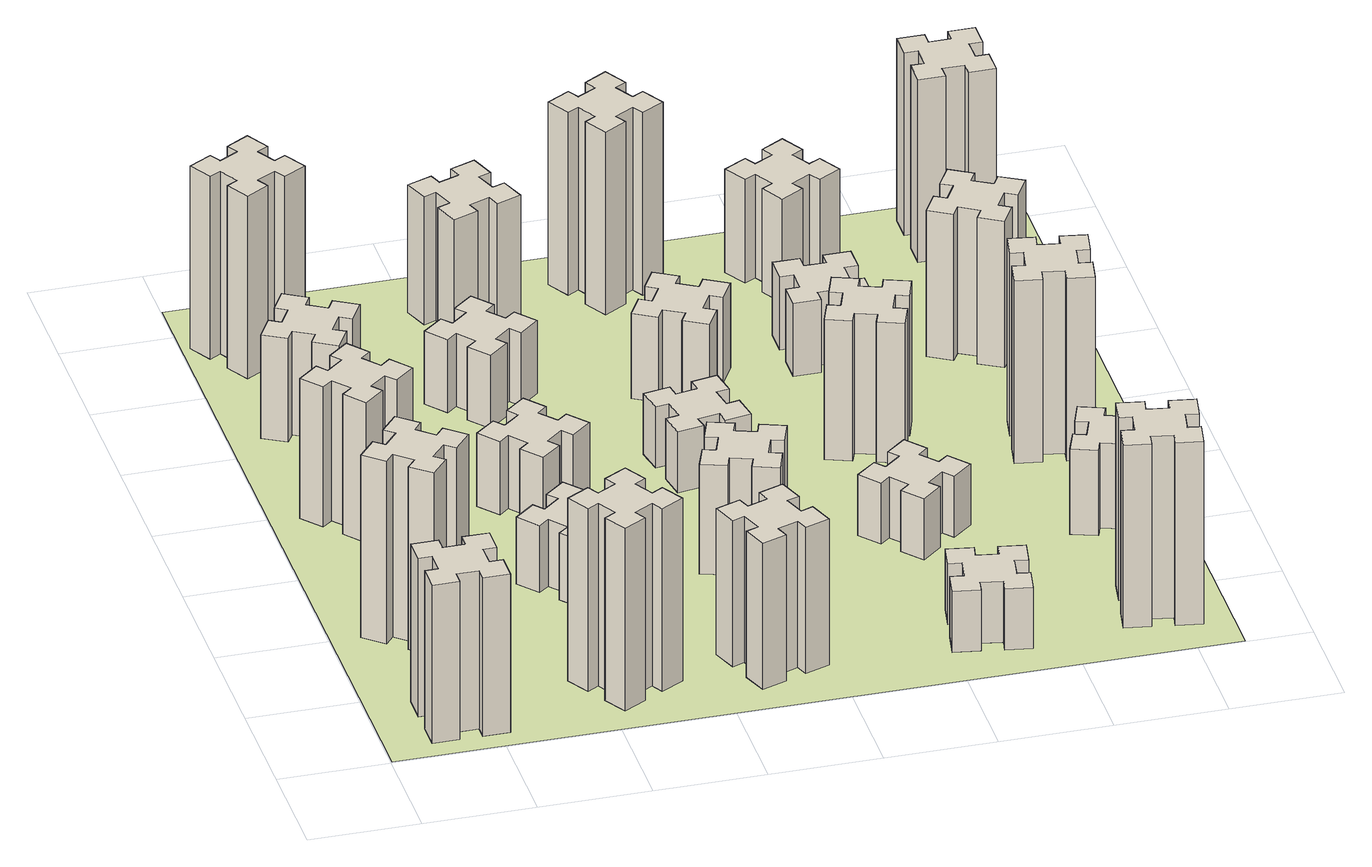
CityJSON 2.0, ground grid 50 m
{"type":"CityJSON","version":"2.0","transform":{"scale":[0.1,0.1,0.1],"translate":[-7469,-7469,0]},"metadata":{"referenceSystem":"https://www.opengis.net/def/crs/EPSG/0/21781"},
"CityObjects":{
"building1":{"type":"Building","attributes":{"class":"1000","function":"1000","usage":"1000","yearOfConstruction":2016,"roofType":"1000","measuredHeight":78,"storeysAboveGround":30,"storeysBelowGround":0},"geometry":[{"type":"Solid","lod":"1","boundaries":[[[[0,1,2,3,4,5,6,7,8,9,10,11,12,13,14,15,16,17,18,19]],[[17,16,20,21]],[[16,15,22,20]],[[15,14,23,22]],[[14,13,24,23]],[[13,12,25,24]],[[12,11,26,25]],[[11,10,27,26]],[[10,9,28,27]],[[9,8,29,28]],[[8,7,30,29]],[[7,6,31,30]],[[6,5,32,31]],[[5,4,33,32]],[[4,3,34,33]],[[3,2,35,34]],[[2,1,36,35]],[[1,0,37,36]],[[0,19,38,37]],[[19,18,39,38]],[[18,17,21,39]],[[24,25,26,27,28,29,30,31,32,33,34,35,36,37,38,39,21,20,22,23]]]]}]},
"building2":{"type":"Building","attributes":{"class":"1000","function":"1000","usage":"1000","yearOfConstruction":2016,"roofType":"1000","measuredHeight":90,"storeysAboveGround":30,"storeysBelowGround":0},"geometry":[{"type":"Solid","lod":"1","boundaries":[[[[40,41,42,43,44,45,46,47,48,49,50,51,52,53,54,55,56,57,58,59]],[[57,56,60,61]],[[56,55,62,60]],[[55,54,63,62]],[[54,53,64,63]],[[53,52,65,64]],[[52,51,66,65]],[[51,50,67,66]],[[50,49,68,67]],[[49,48,69,68]],[[48,47,70,69]],[[47,46,71,70]],[[46,45,72,71]],[[45,44,73,72]],[[44,43,74,73]],[[43,42,75,74]],[[42,41,76,75]],[[41,40,77,76]],[[40,59,78,77]],[[59,58,79,78]],[[58,57,61,79]],[[64,65,66,67,68,69,70,71,72,73,74,75,76,77,78,79,61,60,62,63]]]]}]},
"building3":{"type":"Building","attributes":{"class":"1000","function":"1000","usage":"1000","yearOfConstruction":2016,"roofType":"1000","measuredHeight":69,"storeysAboveGround":30,"storeysBelowGround":0},"geometry":[{"type":"Solid","lod":"1","boundaries":[[[[80,81,82,83,84,85,86,87,88,89,90,91,92,93,94,95,96,97,98,99]],[[97,96,100,101]],[[96,95,102,100]],[[95,94,103,102]],[[94,93,104,103]],[[93,92,105,104]],[[92,91,106,105]],[[91,90,107,106]],[[90,89,108,107]],[[89,88,109,108]],[[88,87,110,109]],[[87,86,111,110]],[[86,85,112,111]],[[85,84,113,112]],[[84,83,114,113]],[[83,82,115,114]],[[82,81,116,115]],[[81,80,117,116]],[[80,99,118,117]],[[99,98,119,118]],[[98,97,101,119]],[[104,105,106,107,108,109,110,111,112,113,114,115,116,117,118,119,101,100,102,103]]]]}]},
"building4":{"type":"Building","attributes":{"class":"1000","function":"1000","usage":"1000","yearOfConstruction":2016,"roofType":"1000","measuredHeight":51,"storeysAboveGround":30,"storeysBelowGround":0},"geometry":[{"type":"Solid","lod":"1","boundaries":[[[[120,121,122,123,124,125,126,127,128,129,130,131,132,133,134,135,136,137,138,139]],[[137,136,140,141]],[[136,135,142,140]],[[135,134,143,142]],[[134,133,144,143]],[[133,132,145,144]],[[132,131,146,145]],[[131,130,147,146]],[[130,129,148,147]],[[129,128,149,148]],[[128,127,150,149]],[[127,126,151,150]],[[126,125,152,151]],[[125,124,153,152]],[[124,123,154,153]],[[123,122,155,154]],[[122,121,156,155]],[[121,120,157,156]],[[120,139,158,157]],[[139,138,159,158]],[[138,137,141,159]],[[144,145,146,147,148,149,150,151,152,153,154,155,156,157,158,159,141,140,142,143]]]]}]},
"building5":{"type":"Building","attributes":{"class":"1000","function":"1000","usage":"1000","yearOfConstruction":2016,"roofType":"1000","measuredHeight":90,"storeysAboveGround":30,"storeysBelowGround":0},"geometry":[{"type":"Solid","lod":"1","boundaries":[[[[160,161,162,163,164,165,166,167,168,169,170,171,172,173,174,175,176,177,178,179]],[[177,176,180,181]],[[176,175,182,180]],[[175,174,183,182]],[[174,173,184,183]],[[173,172,185,184]],[[172,171,186,185]],[[171,170,187,186]],[[170,169,188,187]],[[169,168,189,188]],[[168,167,190,189]],[[167,166,191,190]],[[166,165,192,191]],[[165,164,193,192]],[[164,163,194,193]],[[163,162,195,194]],[[162,161,196,195]],[[161,160,197,196]],[[160,179,198,197]],[[179,178,199,198]],[[178,177,181,199]],[[184,185,186,187,188,189,190,191,192,193,194,195,196,197,198,199,181,180,182,183]]]]}]},
"building6":{"type":"Building","attributes":{"class":"1000","function":"1000","usage":"1000","yearOfConstruction":2016,"roofType":"1000","measuredHeight":90,"storeysAboveGround":30,"storeysBelowGround":0},"geometry":[{"type":"Solid","lod":"1","boundaries":[[[[200,201,202,203,204,205,206,207,208,209,210,211,212,213,214,215,216,217,218,219]],[[217,216,220,221]],[[216,215,222,220]],[[215,214,223,222]],[[214,213,224,223]],[[213,212,225,224]],[[212,211,226,225]],[[211,210,227,226]],[[210,209,228,227]],[[209,208,229,228]],[[208,207,230,229]],[[207,206,231,230]],[[206,205,232,231]],[[205,204,233,232]],[[204,203,234,233]],[[203,202,235,234]],[[202,201,236,235]],[[201,200,237,236]],[[200,219,238,237]],[[219,218,239,238]],[[218,217,221,239]],[[224,225,226,227,228,229,230,231,232,233,234,235,236,237,238,239,221,220,222,223]]]]}]},
"building7":{"type":"Building","attributes":{"class":"1000","function":"1000","usage":"1000","yearOfConstruction":2016,"roofType":"1000","measuredHeight":33,"storeysAboveGround":30,"storeysBelowGround":0},"geometry":[{"type":"Solid","lod":"1","boundaries":[[[[240,241,242,243,244,245,246,247,248,249,250,251,252,253,254,255,256,257,258,259]],[[257,256,260,261]],[[256,255,262,260]],[[255,254,263,262]],[[254,253,264,263]],[[253,252,265,264]],[[252,251,266,265]],[[251,250,267,266]],[[250,249,268,267]],[[249,248,269,268]],[[248,247,270,269]],[[247,246,271,270]],[[246,245,272,271]],[[245,244,273,272]],[[244,243,274,273]],[[243,242,275,274]],[[242,241,276,275]],[[241,240,277,276]],[[240,259,278,277]],[[259,258,279,278]],[[258,257,261,279]],[[264,265,266,267,268,269,270,271,272,273,274,275,276,277,278,279,261,260,262,263]]]]}]},
"building8":{"type":"Building","attributes":{"class":"1000","function":"1000","usage":"1000","yearOfConstruction":2016,"roofType":"1000","measuredHeight":36,"storeysAboveGround":30,"storeysBelowGround":0},"geometry":[{"type":"Solid","lod":"1","boundaries":[[[[280,281,282,283,284,285,286,287,288,289,290,291,292,293,294,295,296,297,298,299]],[[297,296,300,301]],[[296,295,302,300]],[[295,294,303,302]],[[294,293,304,303]],[[293,292,305,304]],[[292,291,306,305]],[[291,290,307,306]],[[290,289,308,307]],[[289,288,309,308]],[[288,287,310,309]],[[287,286,311,310]],[[286,285,312,311]],[[285,284,313,312]],[[284,283,314,313]],[[283,282,315,314]],[[282,281,316,315]],[[281,280,317,316]],[[280,299,318,317]],[[299,298,319,318]],[[298,297,301,319]],[[304,305,306,307,308,309,310,311,312,313,314,315,316,317,318,319,301,300,302,303]]]]}]},
"building9":{"type":"Building","attributes":{"class":"1000","function":"1000","usage":"1000","yearOfConstruction":2016,"roofType":"1000","measuredHeight":72,"storeysAboveGround":30,"storeysBelowGround":0},"geometry":[{"type":"Solid","lod":"1","boundaries":[[[[320,321,322,323,324,325,326,327,328,329,330,331,332,333,334,335,336,337,338,339]],[[337,336,340,341]],[[336,335,342,340]],[[335,334,343,342]],[[334,333,344,343]],[[333,332,345,344]],[[332,331,346,345]],[[331,330,347,346]],[[330,329,348,347]],[[329,328,349,348]],[[328,327,350,349]],[[327,326,351,350]],[[326,325,352,351]],[[325,324,353,352]],[[324,323,354,353]],[[323,322,355,354]],[[322,321,356,355]],[[321,320,357,356]],[[320,339,358,357]],[[339,338,359,358]],[[338,337,341,359]],[[344,345,346,347,348,349,350,351,352,353,354,355,356,357,358,359,341,340,342,343]]]]}]},
"building10":{"type":"Building","attributes":{"class":"1000","function":"1000","usage":"1000","yearOfConstruction":2016,"roofType":"1000","measuredHeight":36,"storeysAboveGround":30,"storeysBelowGround":0},"geometry":[{"type":"Solid","lod":"1","boundaries":[[[[360,361,362,363,364,365,366,367,368,369,370,371,372,373,374,375,376,377,378,379]],[[377,376,380,381]],[[376,375,382,380]],[[375,374,383,382]],[[374,373,384,383]],[[373,372,385,384]],[[372,371,386,385]],[[371,370,387,386]],[[370,369,388,387]],[[369,368,389,388]],[[368,367,390,389]],[[367,366,391,390]],[[366,365,392,391]],[[365,364,393,392]],[[364,363,394,393]],[[363,362,395,394]],[[362,361,396,395]],[[361,360,397,396]],[[360,379,398,397]],[[379,378,399,398]],[[378,377,381,399]],[[384,385,386,387,388,389,390,391,392,393,394,395,396,397,398,399,381,380,382,383]]]]}]},
"building11":{"type":"Building","attributes":{"class":"1000","function":"1000","usage":"1000","yearOfConstruction":2016,"roofType":"1000","measuredHeight":63,"storeysAboveGround":30,"storeysBelowGround":0},"geometry":[{"type":"Solid","lod":"1","boundaries":[[[[400,401,402,403,404,405,406,407,408,409,410,411,412,413,414,415,416,417,418,419]],[[417,416,420,421]],[[416,415,422,420]],[[415,414,423,422]],[[414,413,424,423]],[[413,412,425,424]],[[412,411,426,425]],[[411,410,427,426]],[[410,409,428,427]],[[409,408,429,428]],[[408,407,430,429]],[[407,406,431,430]],[[406,405,432,431]],[[405,404,433,432]],[[404,403,434,433]],[[403,402,435,434]],[[402,401,436,435]],[[401,400,437,436]],[[400,419,438,437]],[[419,418,439,438]],[[418,417,421,439]],[[424,425,426,427,428,429,430,431,432,433,434,435,436,437,438,439,421,420,422,423]]]]}]},
"building12":{"type":"Building","attributes":{"class":"1000","function":"1000","usage":"1000","yearOfConstruction":2016,"roofType":"1000","measuredHeight":54,"storeysAboveGround":30,"storeysBelowGround":0},"geometry":[{"type":"Solid","lod":"1","boundaries":[[[[440,441,442,443,444,445,446,447,448,449,450,451,452,453,454,455,456,457,458,459]],[[457,456,460,461]],[[456,455,462,460]],[[455,454,463,462]],[[454,453,464,463]],[[453,452,465,464]],[[452,451,466,465]],[[451,450,467,466]],[[450,449,468,467]],[[449,448,469,468]],[[448,447,470,469]],[[447,446,471,470]],[[446,445,472,471]],[[445,444,473,472]],[[444,443,474,473]],[[443,442,475,474]],[[442,441,476,475]],[[441,440,477,476]],[[440,459,478,477]],[[459,458,479,478]],[[458,457,461,479]],[[464,465,466,467,468,469,470,471,472,473,474,475,476,477,478,479,461,460,462,463]]]]}]},
"building13":{"type":"Building","attributes":{"class":"1000","function":"1000","usage":"1000","yearOfConstruction":2016,"roofType":"1000","measuredHeight":30,"storeysAboveGround":30,"storeysBelowGround":0},"geometry":[{"type":"Solid","lod":"1","boundaries":[[[[480,481,482,483,484,485,486,487,488,489,490,491,492,493,494,495,496,497,498,499]],[[497,496,500,501]],[[496,495,502,500]],[[495,494,503,502]],[[494,493,504,503]],[[493,492,505,504]],[[492,491,506,505]],[[491,490,507,506]],[[490,489,508,507]],[[489,488,509,508]],[[488,487,510,509]],[[487,486,511,510]],[[486,485,512,511]],[[485,484,513,512]],[[484,483,514,513]],[[483,482,515,514]],[[482,481,516,515]],[[481,480,517,516]],[[480,499,518,517]],[[499,498,519,518]],[[498,497,501,519]],[[504,505,506,507,508,509,510,511,512,513,514,515,516,517,518,519,501,500,502,503]]]]}]},
"building14":{"type":"Building","attributes":{"class":"1000","function":"1000","usage":"1000","yearOfConstruction":2016,"roofType":"1000","measuredHeight":42,"storeysAboveGround":30,"storeysBelowGround":0},"geometry":[{"type":"Solid","lod":"1","boundaries":[[[[520,521,522,523,524,525,526,527,528,529,530,531,532,533,534,535,536,537,538,539]],[[537,536,540,541]],[[536,535,542,540]],[[535,534,543,542]],[[534,533,544,543]],[[533,532,545,544]],[[532,531,546,545]],[[531,530,547,546]],[[530,529,548,547]],[[529,528,549,548]],[[528,527,550,549]],[[527,526,551,550]],[[526,525,552,551]],[[525,524,553,552]],[[524,523,554,553]],[[523,522,555,554]],[[522,521,556,555]],[[521,520,557,556]],[[520,539,558,557]],[[539,538,559,558]],[[538,537,541,559]],[[544,545,546,547,548,549,550,551,552,553,554,555,556,557,558,559,541,540,542,543]]]]}]},
"building15":{"type":"Building","attributes":{"class":"1000","function":"1000","usage":"1000","yearOfConstruction":2016,"roofType":"1000","measuredHeight":30,"storeysAboveGround":30,"storeysBelowGround":0},"geometry":[{"type":"Solid","lod":"1","boundaries":[[[[560,561,562,563,564,565,566,567,568,569,570,571,572,573,574,575,576,577,578,579]],[[577,576,580,581]],[[576,575,582,580]],[[575,574,583,582]],[[574,573,584,583]],[[573,572,585,584]],[[572,571,586,585]],[[571,570,587,586]],[[570,569,588,587]],[[569,568,589,588]],[[568,567,590,589]],[[567,566,591,590]],[[566,565,592,591]],[[565,564,593,592]],[[564,563,594,593]],[[563,562,595,594]],[[562,561,596,595]],[[561,560,597,596]],[[560,579,598,597]],[[579,578,599,598]],[[578,577,581,599]],[[584,585,586,587,588,589,590,591,592,593,594,595,596,597,598,599,581,580,582,583]]]]}]},
"building16":{"type":"Building","attributes":{"class":"1000","function":"1000","usage":"1000","yearOfConstruction":2016,"roofType":"1000","measuredHeight":90,"storeysAboveGround":30,"storeysBelowGround":0},"geometry":[{"type":"Solid","lod":"1","boundaries":[[[[600,601,602,603,604,605,606,607,608,609,610,611,612,613,614,615,616,617,618,619]],[[617,616,620,621]],[[616,615,622,620]],[[615,614,623,622]],[[614,613,624,623]],[[613,612,625,624]],[[612,611,626,625]],[[611,610,627,626]],[[610,609,628,627]],[[609,608,629,628]],[[608,607,630,629]],[[607,606,631,630]],[[606,605,632,631]],[[605,604,633,632]],[[604,603,634,633]],[[603,602,635,634]],[[602,601,636,635]],[[601,600,637,636]],[[600,619,638,637]],[[619,618,639,638]],[[618,617,621,639]],[[624,625,626,627,628,629,630,631,632,633,634,635,636,637,638,639,621,620,622,623]]]]}]},
"building17":{"type":"Building","attributes":{"class":"1000","function":"1000","usage":"1000","yearOfConstruction":2016,"roofType":"1000","measuredHeight":30,"storeysAboveGround":30,"storeysBelowGround":0},"geometry":[{"type":"Solid","lod":"1","boundaries":[[[[640,641,642,643,644,645,646,647,648,649,650,651,652,653,654,655,656,657,658,659]],[[657,656,660,661]],[[656,655,662,660]],[[655,654,663,662]],[[654,653,664,663]],[[653,652,665,664]],[[652,651,666,665]],[[651,650,667,666]],[[650,649,668,667]],[[649,648,669,668]],[[648,647,670,669]],[[647,646,671,670]],[[646,645,672,671]],[[645,644,673,672]],[[644,643,674,673]],[[643,642,675,674]],[[642,641,676,675]],[[641,640,677,676]],[[640,659,678,677]],[[659,658,679,678]],[[658,657,661,679]],[[664,665,666,667,668,669,670,671,672,673,674,675,676,677,678,679,661,660,662,663]]]]}]},
"building18":{"type":"Building","attributes":{"class":"1000","function":"1000","usage":"1000","yearOfConstruction":2016,"roofType":"1000","measuredHeight":69,"storeysAboveGround":30,"storeysBelowGround":0},"geometry":[{"type":"Solid","lod":"1","boundaries":[[[[680,681,682,683,684,685,686,687,688,689,690,691,692,693,694,695,696,697,698,699]],[[697,696,700,701]],[[696,695,702,700]],[[695,694,703,702]],[[694,693,704,703]],[[693,692,705,704]],[[692,691,706,705]],[[691,690,707,706]],[[690,689,708,707]],[[689,688,709,708]],[[688,687,710,709]],[[687,686,711,710]],[[686,685,712,711]],[[685,684,713,712]],[[684,683,714,713]],[[683,682,715,714]],[[682,681,716,715]],[[681,680,717,716]],[[680,699,718,717]],[[699,698,719,718]],[[698,697,701,719]],[[704,705,706,707,708,709,710,711,712,713,714,715,716,717,718,719,701,700,702,703]]]]}]},
"building19":{"type":"Building","attributes":{"class":"1000","function":"1000","usage":"1000","yearOfConstruction":2016,"roofType":"1000","measuredHeight":36,"storeysAboveGround":30,"storeysBelowGround":0},"geometry":[{"type":"Solid","lod":"1","boundaries":[[[[720,721,722,723,724,725,726,727,728,729,730,731,732,733,734,735,736,737,738,739]],[[737,736,740,741]],[[736,735,742,740]],[[735,734,743,742]],[[734,733,744,743]],[[733,732,745,744]],[[732,731,746,745]],[[731,730,747,746]],[[730,729,748,747]],[[729,728,749,748]],[[728,727,750,749]],[[727,726,751,750]],[[726,725,752,751]],[[725,724,753,752]],[[724,723,754,753]],[[723,722,755,754]],[[722,721,756,755]],[[721,720,757,756]],[[720,739,758,757]],[[739,738,759,758]],[[738,737,741,759]],[[744,745,746,747,748,749,750,751,752,753,754,755,756,757,758,759,741,740,742,743]]]]}]},
"building20":{"type":"Building","attributes":{"class":"1000","function":"1000","usage":"1000","yearOfConstruction":2016,"roofType":"1000","measuredHeight":90,"storeysAboveGround":30,"storeysBelowGround":0},"geometry":[{"type":"Solid","lod":"1","boundaries":[[[[760,761,762,763,764,765,766,767,768,769,770,771,772,773,774,775,776,777,778,779]],[[777,776,780,781]],[[776,775,782,780]],[[775,774,783,782]],[[774,773,784,783]],[[773,772,785,784]],[[772,771,786,785]],[[771,770,787,786]],[[770,769,788,787]],[[769,768,789,788]],[[768,767,790,789]],[[767,766,791,790]],[[766,765,792,791]],[[765,764,793,792]],[[764,763,794,793]],[[763,762,795,794]],[[762,761,796,795]],[[761,760,797,796]],[[760,779,798,797]],[[779,778,799,798]],[[778,777,781,799]],[[784,785,786,787,788,789,790,791,792,793,794,795,796,797,798,799,781,780,782,783]]]]}]},
"building21":{"type":"Building","attributes":{"class":"1000","function":"1000","usage":"1000","yearOfConstruction":2016,"roofType":"1000","measuredHeight":51,"storeysAboveGround":30,"storeysBelowGround":0},"geometry":[{"type":"Solid","lod":"1","boundaries":[[[[800,801,802,803,804,805,806,807,808,809,810,811,812,813,814,815,816,817,818,819]],[[817,816,820,821]],[[816,815,822,820]],[[815,814,823,822]],[[814,813,824,823]],[[813,812,825,824]],[[812,811,826,825]],[[811,810,827,826]],[[810,809,828,827]],[[809,808,829,828]],[[808,807,830,829]],[[807,806,831,830]],[[806,805,832,831]],[[805,804,833,832]],[[804,803,834,833]],[[803,802,835,834]],[[802,801,836,835]],[[801,800,837,836]],[[800,819,838,837]],[[819,818,839,838]],[[818,817,821,839]],[[824,825,826,827,828,829,830,831,832,833,834,835,836,837,838,839,821,820,822,823]]]]}]},
"building22":{"type":"Building","attributes":{"class":"1000","function":"1000","usage":"1000","yearOfConstruction":2016,"roofType":"1000","measuredHeight":42,"storeysAboveGround":30,"storeysBelowGround":0},"geometry":[{"type":"Solid","lod":"1","boundaries":[[[[840,841,842,843,844,845,846,847,848,849,850,851,852,853,854,855,856,857,858,859]],[[857,856,860,861]],[[856,855,862,860]],[[855,854,863,862]],[[854,853,864,863]],[[853,852,865,864]],[[852,851,866,865]],[[851,850,867,866]],[[850,849,868,867]],[[849,848,869,868]],[[848,847,870,869]],[[847,846,871,870]],[[846,845,872,871]],[[845,844,873,872]],[[844,843,874,873]],[[843,842,875,874]],[[842,841,876,875]],[[841,840,877,876]],[[840,859,878,877]],[[859,858,879,878]],[[858,857,861,879]],[[864,865,866,867,868,869,870,871,872,873,874,875,876,877,878,879,861,860,862,863]]]]}]},
"building23":{"type":"Building","attributes":{"class":"1000","function":"1000","usage":"1000","yearOfConstruction":2016,"roofType":"1000","measuredHeight":90,"storeysAboveGround":30,"storeysBelowGround":0},"geometry":[{"type":"Solid","lod":"1","boundaries":[[[[880,881,882,883,884,885,886,887,888,889,890,891,892,893,894,895,896,897,898,899]],[[897,896,900,901]],[[896,895,902,900]],[[895,894,903,902]],[[894,893,904,903]],[[893,892,905,904]],[[892,891,906,905]],[[891,890,907,906]],[[890,889,908,907]],[[889,888,909,908]],[[888,887,910,909]],[[887,886,911,910]],[[886,885,912,911]],[[885,884,913,912]],[[884,883,914,913]],[[883,882,915,914]],[[882,881,916,915]],[[881,880,917,916]],[[880,899,918,917]],[[899,898,919,918]],[[898,897,901,919]],[[904,905,906,907,908,909,910,911,912,913,914,915,916,917,918,919,901,900,902,903]]]]}]},
"building24":{"type":"Building","attributes":{"class":"1000","function":"1000","usage":"1000","yearOfConstruction":2016,"roofType":"1000","measuredHeight":72,"storeysAboveGround":30,"storeysBelowGround":0},"geometry":[{"type":"Solid","lod":"1","boundaries":[[[[920,921,922,923,924,925,926,927,928,929,930,931,932,933,934,935,936,937,938,939]],[[937,936,940,941]],[[936,935,942,940]],[[935,934,943,942]],[[934,933,944,943]],[[933,932,945,944]],[[932,931,946,945]],[[931,930,947,946]],[[930,929,948,947]],[[929,928,949,948]],[[928,927,950,949]],[[927,926,951,950]],[[926,925,952,951]],[[925,924,953,952]],[[924,923,954,953]],[[923,922,955,954]],[[922,921,956,955]],[[921,920,957,956]],[[920,939,958,957]],[[939,938,959,958]],[[938,937,941,959]],[[944,945,946,947,948,949,950,951,952,953,954,955,956,957,958,959,941,940,942,943]]]]}]},
"building25":{"type":"Building","attributes":{"class":"1000","function":"1000","usage":"1000","yearOfConstruction":2016,"roofType":"1000","measuredHeight":90,"storeysAboveGround":30,"storeysBelowGround":0},"geometry":[{"type":"Solid","lod":"1","boundaries":[[[[960,961,962,963,964,965,966,967,968,969,970,971,972,973,974,975,976,977,978,979]],[[977,976,980,981]],[[976,975,982,980]],[[975,974,983,982]],[[974,973,984,983]],[[973,972,985,984]],[[972,971,986,985]],[[971,970,987,986]],[[970,969,988,987]],[[969,968,989,988]],[[968,967,990,989]],[[967,966,991,990]],[[966,965,992,991]],[[965,964,993,992]],[[964,963,994,993]],[[963,962,995,994]],[[962,961,996,995]],[[961,960,997,996]],[[960,979,998,997]],[[979,978,999,998]],[[978,977,981,999]],[[984,985,986,987,988,989,990,991,992,993,994,995,996,997,998,999,981,980,982,983]]]]}]},
"landuse1":{"type":"LandUse","attributes":{"name":"plot1","function":"1010"},"geometry":[{"type":"MultiSurface","lod":"1","boundaries":[[[1000,1001,1002,1003]]]}]}
},
"vertices":[
[265,325,0],[265,225,0],[205,225,0],[205,105,0],[325,105,0],[325,165,0],[425,165,0],[425,105,0],[545,105,0],[545,225,0],[485,225,0],[485,325,0],[545,325,0],[545,445,0],[425,445,0],[425,385,0],[325,385,0],[325,445,0],[205,445,0],[205,325,0],[325,385,780],[325,445,780],[425,385,780],[425,445,780],[545,445,780],[545,325,780],[485,325,780],[485,225,780],[545,225,780],[545,105,780],[425,105,780],[425,165,780],[325,165,780],[325,105,780],[205,105,780],[205,225,780],[265,225,780],[265,325,780],[205,325,780],[205,445,780],
[484,1067,0],[408,1132,0],[446,1178,0],[354,1255,0],[277,1163,0],[323,1124,0],[259,1048,0],[213,1086,0],[136,994,0],[228,917,0],[266,963,0],[343,899,0],[304,853,0],[396,776,0],[473,868,0],[427,906,0],[492,983,0],[538,944,0],[615,1036,0],[523,1113,0],[492,983,900],[538,944,900],[427,906,900],[473,868,900],[396,776,900],[304,853,900],[343,899,900],[266,963,900],[228,917,900],[136,994,900],[213,1086,900],[259,1048,900],[323,1124,900],[277,1163,900],[354,1255,900],[446,1178,900],[408,1132,900],[484,1067,900],[523,1113,900],[615,1036,900],
[492,1988,0],[427,2064,0],[473,2103,0],[396,2195,0],[304,2118,0],[343,2072,0],[266,2007,0],[228,2053,0],[136,1976,0],[213,1884,0],[259,1923,0],[323,1846,0],[277,1808,0],[354,1716,0],[446,1793,0],[408,1839,0],[484,1903,0],[523,1857,0],[615,1934,0],[538,2026,0],[484,1903,690],[523,1857,690],[408,1839,690],[446,1793,690],[354,1716,690],[277,1808,690],[323,1846,690],[259,1923,690],[213,1884,690],[136,1976,690],[228,2053,690],[266,2007,690],[343,2072,690],[304,2118,690],[396,2195,690],[473,2103,690],[427,2064,690],[492,1988,690],[538,2026,690],[615,1934,690],
[446,2597,0],[496,2684,0],[548,2654,0],[608,2758,0],[504,2818,0],[474,2766,0],[387,2816,0],[417,2868,0],[313,2928,0],[253,2824,0],[305,2794,0],[255,2707,0],[203,2737,0],[143,2633,0],[247,2573,0],[277,2625,0],[364,2575,0],[334,2523,0],[438,2463,0],[498,2567,0],[364,2575,510],[334,2523,510],[277,2625,510],[247,2573,510],[143,2633,510],[203,2737,510],[255,2707,510],[305,2794,510],[253,2824,510],[313,2928,510],[417,2868,510],[387,2816,510],[474,2766,510],[504,2818,510],[608,2758,510],[548,2654,510],[496,2684,510],[446,2597,510],[498,2567,510],[438,2463,510],
[1127,255,0],[1214,305,0],[1244,253,0],[1348,313,0],[1288,417,0],[1236,387,0],[1186,474,0],[1238,504,0],[1178,608,0],[1074,548,0],[1104,496,0],[1017,446,0],[987,498,0],[883,438,0],[943,334,0],[995,364,0],[1045,277,0],[993,247,0],[1053,143,0],[1157,203,0],[1045,277,900],[993,247,900],[995,364,900],[943,334,900],[883,438,900],[987,498,900],[1017,446,900],[1104,496,900],[1074,548,900],[1178,608,900],[1238,504,900],[1186,474,900],[1236,387,900],[1288,417,900],[1348,313,900],[1244,253,900],[1214,305,900],[1127,255,900],[1157,203,900],[1053,143,900],
[287,3215,0],[374,3265,0],[404,3213,0],[508,3273,0],[448,3377,0],[396,3347,0],[346,3434,0],[398,3464,0],[338,3568,0],[234,3508,0],[264,3456,0],[177,3406,0],[147,3458,0],[43,3398,0],[103,3294,0],[155,3324,0],[205,3237,0],[153,3207,0],[213,3103,0],[317,3163,0],[205,3237,900],[153,3207,900],[155,3324,900],[103,3294,900],[43,3398,900],[147,3458,900],[177,3406,900],[264,3456,900],[234,3508,900],[338,3568,900],[398,3464,900],[346,3434,900],[396,3347,900],[448,3377,900],[508,3273,900],[404,3213,900],[374,3265,900],[287,3215,900],[317,3163,900],[213,3103,900],
[1083,1332,0],[1006,1267,0],[968,1313,0],[876,1236,0],[953,1144,0],[999,1183,0],[1063,1106,0],[1017,1068,0],[1094,976,0],[1186,1053,0],[1148,1099,0],[1224,1163,0],[1263,1117,0],[1355,1194,0],[1278,1286,0],[1232,1248,0],[1167,1324,0],[1213,1363,0],[1136,1455,0],[1044,1378,0],[1167,1324,330],[1213,1363,330],[1232,1248,330],[1278,1286,330],[1355,1194,330],[1263,1117,330],[1224,1163,330],[1148,1099,330],[1186,1053,330],[1094,976,330],[1017,1068,330],[1063,1106,330],[999,1183,330],[953,1144,330],[876,1236,330],[968,1313,330],[1006,1267,330],[1083,1332,330],[1044,1378,330],[1136,1455,330],
[1083,1972,0],[1006,1907,0],[968,1953,0],[876,1876,0],[953,1784,0],[999,1823,0],[1063,1746,0],[1017,1708,0],[1094,1616,0],[1186,1693,0],[1148,1739,0],[1224,1803,0],[1263,1757,0],[1355,1834,0],[1278,1926,0],[1232,1888,0],[1167,1964,0],[1213,2003,0],[1136,2095,0],[1044,2018,0],[1167,1964,360],[1213,2003,360],[1232,1888,360],[1278,1926,360],[1355,1834,360],[1263,1757,360],[1224,1803,360],[1148,1739,360],[1186,1693,360],[1094,1616,360],[1017,1708,360],[1063,1746,360],[999,1823,360],[953,1784,360],[876,1876,360],[968,1953,360],[1006,1907,360],[1083,1972,360],[1044,2018,360],[1136,2095,360],
[1765,496,0],[1671,462,0],[1650,518,0],[1537,477,0],[1579,364,0],[1635,385,0],[1669,291,0],[1613,270,0],[1654,157,0],[1767,199,0],[1746,255,0],[1840,289,0],[1860,233,0],[1973,274,0],[1932,387,0],[1876,366,0],[1842,460,0],[1898,480,0],[1857,593,0],[1744,552,0],[1842,460,720],[1898,480,720],[1876,366,720],[1932,387,720],[1973,274,720],[1860,233,720],[1840,289,720],[1746,255,720],[1767,199,720],[1654,157,720],[1613,270,720],[1669,291,720],[1635,385,720],[1579,364,720],[1537,477,720],[1650,518,720],[1671,462,720],[1765,496,720],[1744,552,720],[1857,593,720],
[999,2663,0],[1063,2586,0],[1017,2548,0],[1094,2456,0],[1186,2533,0],[1148,2579,0],[1224,2643,0],[1263,2597,0],[1355,2674,0],[1278,2766,0],[1232,2728,0],[1167,2804,0],[1213,2843,0],[1136,2935,0],[1044,2858,0],[1083,2812,0],[1006,2747,0],[968,2793,0],[876,2716,0],[953,2624,0],[1006,2747,360],[968,2793,360],[1083,2812,360],[1044,2858,360],[1136,2935,360],[1213,2843,360],[1167,2804,360],[1232,2728,360],[1278,2766,360],[1355,2674,360],[1263,2597,360],[1224,2643,360],[1148,2579,360],[1186,2533,360],[1094,2456,360],[1017,2548,360],[1063,2586,360],[999,2663,360],[953,2624,360],[876,2716,360],
[1225,3456,0],[1131,3422,0],[1110,3478,0],[997,3437,0],[1039,3324,0],[1095,3345,0],[1129,3251,0],[1073,3230,0],[1114,3117,0],[1227,3159,0],[1206,3215,0],[1300,3249,0],[1320,3193,0],[1433,3234,0],[1392,3347,0],[1336,3326,0],[1302,3420,0],[1358,3440,0],[1317,3553,0],[1204,3512,0],[1302,3420,630],[1358,3440,630],[1336,3326,630],[1392,3347,630],[1433,3234,630],[1320,3193,630],[1300,3249,630],[1206,3215,630],[1227,3159,630],[1114,3117,630],[1073,3230,630],[1129,3251,630],[1095,3345,630],[1039,3324,630],[997,3437,630],[1110,3478,630],[1131,3422,630],[1225,3456,630],[1204,3512,630],[1317,3553,630],
[1769,1300,0],[1735,1206,0],[1679,1227,0],[1637,1114,0],[1750,1073,0],[1771,1129,0],[1865,1095,0],[1844,1039,0],[1957,997,0],[1998,1110,0],[1942,1131,0],[1976,1225,0],[2032,1204,0],[2073,1317,0],[1960,1358,0],[1940,1302,0],[1846,1336,0],[1867,1392,0],[1754,1433,0],[1713,1320,0],[1846,1336,540],[1867,1392,540],[1940,1302,540],[1960,1358,540],[2073,1317,540],[2032,1204,540],[1976,1225,540],[1942,1131,540],[1998,1110,540],[1957,997,540],[1844,1039,540],[1865,1095,540],[1771,1129,540],[1750,1073,540],[1637,1114,540],[1679,1227,540],[1735,1206,540],[1769,1300,540],[1713,1320,540],[1754,1433,540],
[1972,1925,0],[1955,2024,0],[2014,2034,0],[1993,2152,0],[1875,2131,0],[1885,2072,0],[1787,2055,0],[1777,2114,0],[1658,2093,0],[1679,1975,0],[1738,1985,0],[1756,1887,0],[1697,1877,0],[1717,1758,0],[1836,1779,0],[1825,1838,0],[1924,1856,0],[1934,1797,0],[2052,1817,0],[2031,1936,0],[1924,1856,300],[1934,1797,300],[1825,1838,300],[1836,1779,300],[1717,1758,300],[1697,1877,300],[1756,1887,300],[1738,1985,300],[1679,1975,300],[1658,2093,300],[1777,2114,300],[1787,2055,300],[1885,2072,300],[1875,2131,300],[1993,2152,300],[2014,2034,300],[1955,2024,300],[1972,1925,300],[2031,1936,300],[2052,1817,300],
[2026,2497,0],[2076,2584,0],[2128,2554,0],[2188,2658,0],[2084,2718,0],[2054,2666,0],[1967,2716,0],[1997,2768,0],[1893,2828,0],[1833,2724,0],[1885,2694,0],[1835,2607,0],[1783,2637,0],[1723,2533,0],[1827,2473,0],[1857,2525,0],[1944,2475,0],[1914,2423,0],[2018,2363,0],[2078,2467,0],[1944,2475,420],[1914,2423,420],[1857,2525,420],[1827,2473,420],[1723,2533,420],[1783,2637,420],[1835,2607,420],[1885,2694,420],[1833,2724,420],[1893,2828,420],[1997,2768,420],[1967,2716,420],[2054,2666,420],[2084,2718,420],[2188,2658,420],[2128,2554,420],[2076,2584,420],[2026,2497,420],[2078,2467,420],[2018,2363,420],
[2596,444,0],[2578,345,0],[2519,356,0],[2498,237,0],[2617,217,0],[2627,276,0],[2725,258,0],[2715,199,0],[2833,178,0],[2854,297,0],[2795,307,0],[2812,405,0],[2871,395,0],[2892,513,0],[2774,534,0],[2764,475,0],[2665,492,0],[2676,551,0],[2557,572,0],[2537,454,0],[2665,492,300],[2676,551,300],[2764,475,300],[2774,534,300],[2892,513,300],[2871,395,300],[2812,405,300],[2795,307,300],[2854,297,300],[2833,178,300],[2715,199,300],[2725,258,300],[2627,276,300],[2617,217,300],[2498,237,300],[2519,356,300],[2578,345,300],[2596,444,300],[2537,454,300],[2557,572,300],
[1844,3556,0],[1757,3506,0],[1727,3558,0],[1623,3498,0],[1683,3394,0],[1735,3424,0],[1785,3337,0],[1733,3307,0],[1793,3203,0],[1897,3263,0],[1867,3315,0],[1954,3365,0],[1984,3313,0],[2088,3373,0],[2028,3477,0],[1976,3447,0],[1926,3534,0],[1978,3564,0],[1918,3668,0],[1814,3608,0],[1926,3534,900],[1978,3564,900],[1976,3447,900],[2028,3477,900],[2088,3373,900],[1984,3313,900],[1954,3365,900],[1867,3315,900],[1897,3263,900],[1793,3203,900],[1733,3307,900],[1785,3337,900],[1735,3424,900],[1683,3394,900],[1623,3498,900],[1727,3558,900],[1757,3506,900],[1844,3556,900],[1814,3608,900],[1918,3668,900],
[2628,1099,0],[2704,1163,0],[2743,1117,0],[2835,1194,0],[2758,1286,0],[2712,1248,0],[2647,1324,0],[2693,1363,0],[2616,1455,0],[2524,1378,0],[2563,1332,0],[2486,1267,0],[2448,1313,0],[2356,1236,0],[2433,1144,0],[2479,1183,0],[2543,1106,0],[2497,1068,0],[2574,976,0],[2666,1053,0],[2543,1106,300],[2497,1068,300],[2479,1183,300],[2433,1144,300],[2356,1236,300],[2448,1313,300],[2486,1267,300],[2563,1332,300],[2524,1378,300],[2616,1455,300],[2693,1363,300],[2647,1324,300],[2712,1248,300],[2758,1286,300],[2835,1194,300],[2743,1117,300],[2704,1163,300],[2628,1099,300],[2666,1053,300],[2574,976,300],
[2682,1871,0],[2716,1965,0],[2772,1944,0],[2813,2057,0],[2700,2098,0],[2680,2042,0],[2586,2076,0],[2607,2132,0],[2494,2173,0],[2453,2060,0],[2509,2040,0],[2475,1946,0],[2419,1967,0],[2377,1854,0],[2490,1813,0],[2511,1869,0],[2605,1835,0],[2584,1779,0],[2697,1737,0],[2738,1850,0],[2605,1835,690],[2584,1779,690],[2511,1869,690],[2490,1813,690],[2377,1854,690],[2419,1967,690],[2475,1946,690],[2509,2040,690],[2453,2060,690],[2494,2173,690],[2607,2132,690],[2586,2076,690],[2680,2042,690],[2700,2098,690],[2813,2057,690],[2772,1944,690],[2716,1965,690],[2682,1871,690],[2738,1850,690],[2697,1737,690],
[2645,2805,0],[2545,2805,0],[2545,2865,0],[2425,2865,0],[2425,2745,0],[2485,2745,0],[2485,2645,0],[2425,2645,0],[2425,2525,0],[2545,2525,0],[2545,2585,0],[2645,2585,0],[2645,2525,0],[2765,2525,0],[2765,2645,0],[2705,2645,0],[2705,2745,0],[2765,2745,0],[2765,2865,0],[2645,2865,0],[2705,2745,360],[2765,2745,360],[2705,2645,360],[2765,2645,360],[2765,2525,360],[2645,2525,360],[2645,2585,360],[2545,2585,360],[2545,2525,360],[2425,2525,360],[2425,2645,360],[2485,2645,360],[2485,2745,360],[2425,2745,360],[2425,2865,360],[2545,2865,360],[2545,2805,360],[2645,2805,360],[2645,2865,360],[2765,2865,360],
[3504,475,0],[3405,492,0],[3416,551,0],[3297,572,0],[3277,454,0],[3336,444,0],[3318,345,0],[3259,356,0],[3238,237,0],[3357,217,0],[3367,276,0],[3465,258,0],[3455,199,0],[3573,178,0],[3594,297,0],[3535,307,0],[3552,405,0],[3611,395,0],[3632,513,0],[3514,534,0],[3552,405,900],[3611,395,900],[3535,307,900],[3594,297,900],[3573,178,900],[3455,199,900],[3465,258,900],[3367,276,900],[3357,217,900],[3238,237,900],[3259,356,900],[3318,345,900],[3336,444,900],[3277,454,900],[3297,572,900],[3416,551,900],[3405,492,900],[3504,475,900],[3514,534,900],[3632,513,900],
[2716,3347,0],[2666,3434,0],[2718,3464,0],[2658,3568,0],[2554,3508,0],[2584,3456,0],[2497,3406,0],[2467,3458,0],[2363,3398,0],[2423,3294,0],[2475,3324,0],[2525,3237,0],[2473,3207,0],[2533,3103,0],[2637,3163,0],[2607,3215,0],[2694,3265,0],[2724,3213,0],[2828,3273,0],[2768,3377,0],[2694,3265,510],[2724,3213,510],[2607,3215,510],[2637,3163,510],[2533,3103,510],[2473,3207,510],[2525,3237,510],[2475,3324,510],[2423,3294,510],[2363,3398,510],[2467,3458,510],[2497,3406,510],[2584,3456,510],[2554,3508,510],[2658,3568,510],[2718,3464,510],[2666,3434,510],[2716,3347,510],[2768,3377,510],[2828,3273,510],
[3351,1029,0],[3445,995,0],[3424,939,0],[3537,897,0],[3578,1010,0],[3522,1031,0],[3556,1125,0],[3612,1104,0],[3653,1217,0],[3540,1258,0],[3520,1202,0],[3426,1236,0],[3447,1292,0],[3334,1333,0],[3293,1220,0],[3349,1200,0],[3315,1106,0],[3259,1127,0],[3217,1014,0],[3330,973,0],[3315,1106,420],[3259,1127,420],[3349,1200,420],[3293,1220,420],[3334,1333,420],[3447,1292,420],[3426,1236,420],[3520,1202,420],[3540,1258,420],[3653,1217,420],[3612,1104,420],[3556,1125,420],[3522,1031,420],[3578,1010,420],[3537,897,420],[3424,939,420],[3445,995,420],[3351,1029,420],[3330,973,420],[3217,1014,420],
[3267,1656,0],[3365,1638,0],[3355,1579,0],[3473,1558,0],[3494,1677,0],[3435,1687,0],[3452,1785,0],[3511,1775,0],[3532,1893,0],[3414,1914,0],[3404,1855,0],[3305,1872,0],[3316,1931,0],[3197,1952,0],[3177,1834,0],[3236,1824,0],[3218,1725,0],[3159,1736,0],[3138,1617,0],[3257,1597,0],[3218,1725,900],[3159,1736,900],[3236,1824,900],[3177,1834,900],[3197,1952,900],[3316,1931,900],[3305,1872,900],[3404,1855,900],[3414,1914,900],[3532,1893,900],[3511,1775,900],[3452,1785,900],[3435,1687,900],[3494,1677,900],[3473,1558,900],[3355,1579,900],[3365,1638,900],[3267,1656,900],[3257,1597,900],[3138,1617,900],
[3165,2694,0],[3115,2607,0],[3063,2637,0],[3003,2533,0],[3107,2473,0],[3137,2525,0],[3224,2475,0],[3194,2423,0],[3298,2363,0],[3358,2467,0],[3306,2497,0],[3356,2584,0],[3408,2554,0],[3468,2658,0],[3364,2718,0],[3334,2666,0],[3247,2716,0],[3277,2768,0],[3173,2828,0],[3113,2724,0],[3247,2716,720],[3277,2768,720],[3334,2666,720],[3364,2718,720],[3468,2658,720],[3408,2554,720],[3356,2584,720],[3306,2497,720],[3358,2467,720],[3298,2363,720],[3194,2423,720],[3224,2475,720],[3137,2525,720],[3107,2473,720],[3003,2533,720],[3063,2637,720],[3115,2607,720],[3165,2694,720],[3113,2724,720],[3173,2828,720],
[3285,3325,0],[3385,3325,0],[3385,3265,0],[3505,3265,0],[3505,3385,0],[3445,3385,0],[3445,3485,0],[3505,3485,0],[3505,3605,0],[3385,3605,0],[3385,3545,0],[3285,3545,0],[3285,3605,0],[3165,3605,0],[3165,3485,0],[3225,3485,0],[3225,3385,0],[3165,3385,0],[3165,3265,0],[3285,3265,0],[3225,3385,900],[3165,3385,900],[3225,3485,900],[3165,3485,900],[3165,3605,900],[3285,3605,900],[3285,3545,900],[3385,3545,900],[3385,3605,900],[3505,3605,900],[3505,3485,900],[3445,3485,900],[3445,3385,900],[3505,3385,900],[3505,3265,900],[3385,3265,900],[3385,3325,900],[3285,3325,900],[3285,3265,900],[3165,3265,900],
[5,3705,0],[3705,3705,0],[3705,5,0],[5,5,0]
]}
